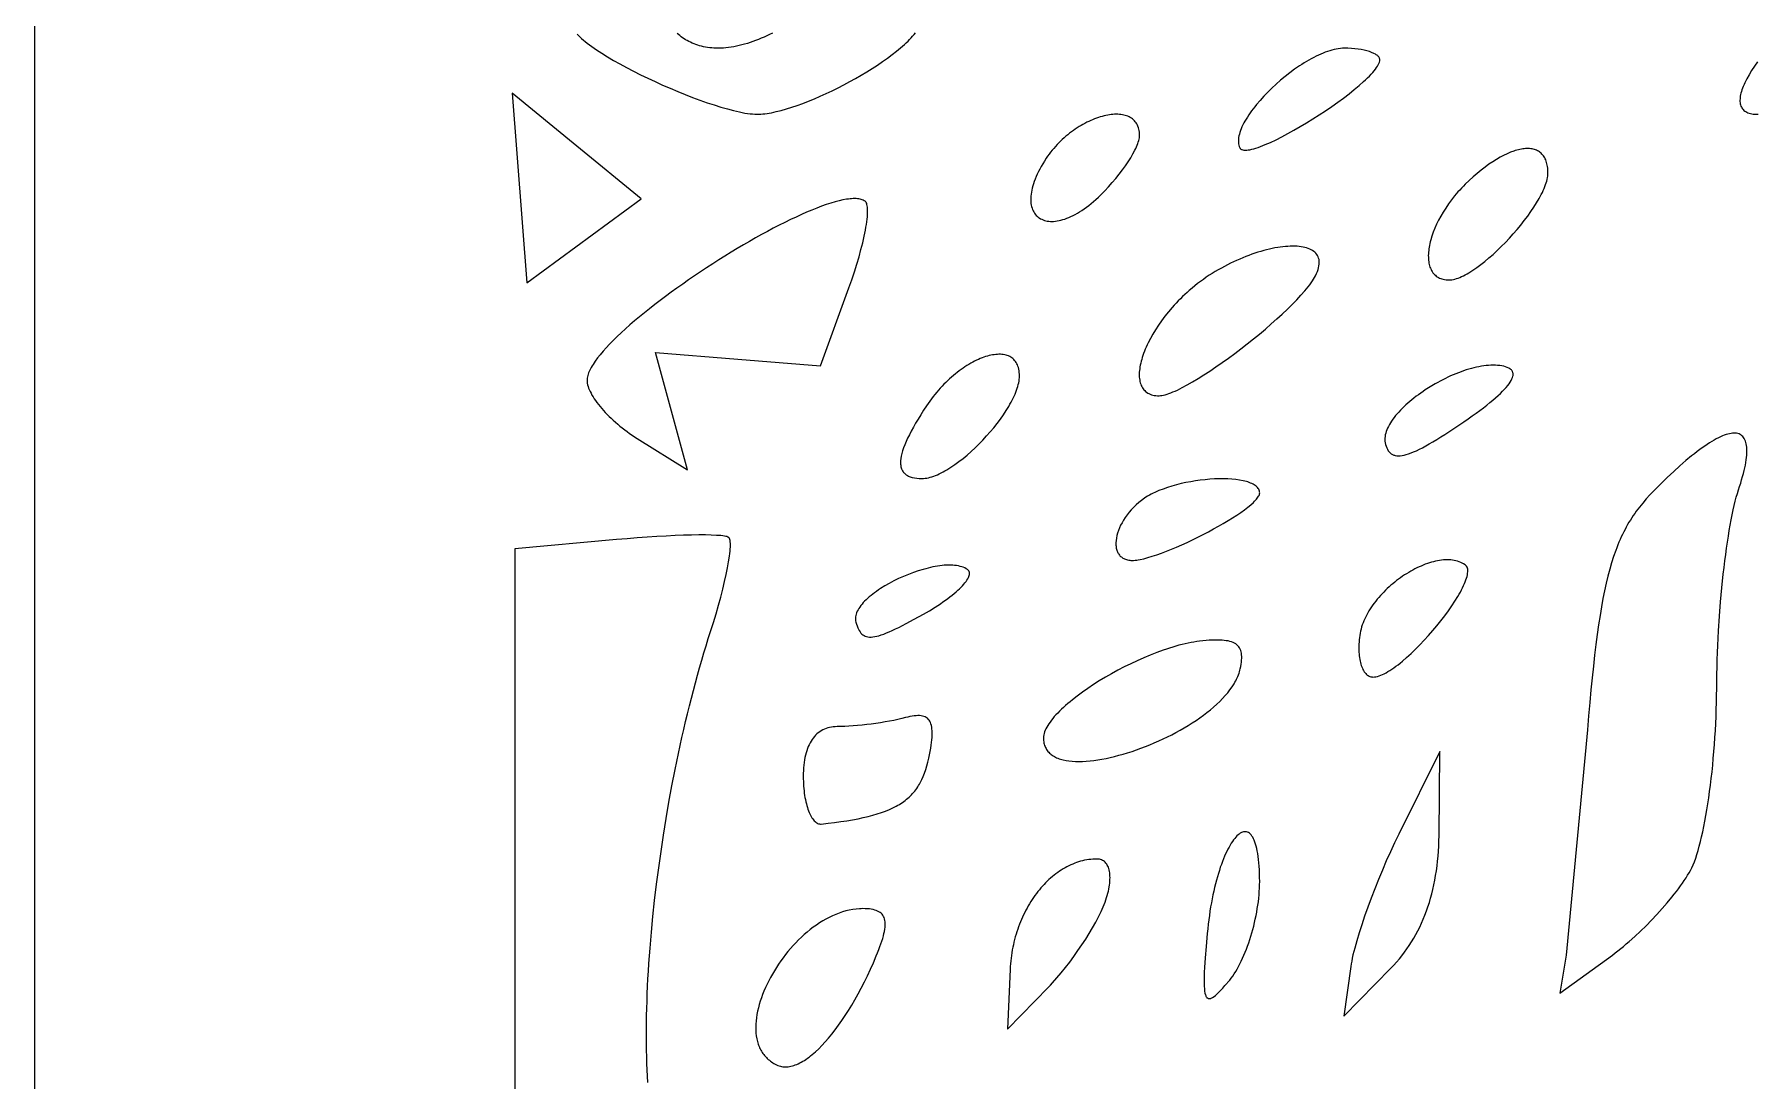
# Model space of a CAD drawing. Extents: x -500 to 500, y -999 to 1001.
# Drawn here: x -500.1 to -218.2, y 65.8 to 236.9 of the extents above; entities that cross this region are included whole.
import ezdxf

# ---------------------------------------------------------------- set-up
doc = ezdxf.new("R2010")
doc.units = 0
doc.layers.add('LAYER_1', color=18, linetype='CONTINUOUS')

msp = doc.modelspace()

# ---------------------------------------------------------------- linework, layer by layer
at = {"layer": 'LAYER_1'}
for points in [[(-0.07, -999.47), (499.93, -999.47), (497.95, 1000.53), (-500.07, 1000.53), (-500.07, -999.47)], [(-280.03, 232.75), (-280.03, 232.84), (-280.06, 232.94), (-280.09, 233.03), (-280.15, 233.13), (-280.21, 233.22), (-280.29, 233.31), (-280.38, 233.39), (-280.48, 233.48), (-280.6, 233.56), (-280.73, 233.64), (-281.02, 233.8), (-281.36, 233.94), (-281.73, 234.08), (-282.14, 234.2), (-282.59, 234.31), (-283.07, 234.4), (-283.58, 234.48), (-284.11, 234.54), (-284.66, 234.59), (-285.24, 234.62), (-285.83, 234.63), (-286.15, 234.62), (-286.47, 234.59), (-286.81, 234.55), (-287.15, 234.49), (-287.49, 234.42), (-287.85, 234.33), (-288.21, 234.23), (-288.57, 234.11), (-288.94, 233.98), (-289.31, 233.83), (-289.69, 233.67), (-290.07, 233.5), (-290.45, 233.32), (-290.84, 233.12), (-291.23, 232.91), (-291.62, 232.7), (-292.01, 232.47), (-292.4, 232.23), (-292.79, 231.99), (-293.18, 231.73), (-293.96, 231.19), (-294.73, 230.63), (-295.49, 230.03), (-296.24, 229.41), (-296.97, 228.78), (-297.67, 228.12), (-298.35, 227.45), (-299.01, 226.78), (-299.62, 226.1), (-300.2, 225.41), (-300.48, 225.07), (-300.74, 224.73), (-301, 224.39), (-301.24, 224.05), (-301.47, 223.72), (-301.69, 223.38), (-301.89, 223.05), (-302.08, 222.73), (-302.26, 222.41), (-302.42, 222.09), (-302.57, 221.77), (-302.7, 221.47), (-302.82, 221.16), (-302.92, 220.87), (-303, 220.58), (-303.07, 220.3), (-303.12, 220.02), (-303.15, 219.75), (-303.16, 219.5), (-303.15, 219.25), (-303.13, 219.01), (-303.08, 218.78), (-303.01, 218.56), (-302.93, 218.35), (-302.89, 218.28), (-302.85, 218.22), (-302.8, 218.17), (-302.74, 218.13), (-302.67, 218.08), (-302.6, 218.05), (-302.44, 218), (-302.25, 217.96), (-302.04, 217.95), (-301.8, 217.96), (-301.54, 217.99), (-301.26, 218.04), (-300.96, 218.11), (-300.64, 218.19), (-300.3, 218.3), (-299.94, 218.41), (-299.56, 218.55), (-299.17, 218.7), (-298.76, 218.87), (-297.91, 219.24), (-297, 219.67), (-296.05, 220.15), (-295.07, 220.67), (-294.06, 221.22), (-293.04, 221.81), (-292, 222.43), (-290.96, 223.08), (-289.92, 223.74), (-288.89, 224.42), (-287.89, 225.11), (-286.91, 225.8), (-285.96, 226.49), (-285.06, 227.18), (-284.21, 227.86), (-283.41, 228.52), (-282.68, 229.17), (-282.34, 229.48), (-282.02, 229.79), (-281.72, 230.09), (-281.44, 230.38), (-281.19, 230.67), (-280.95, 230.94), (-280.74, 231.21), (-280.56, 231.46), (-280.4, 231.71), (-280.27, 231.94), (-280.16, 232.16), (-280.09, 232.37), (-280.04, 232.57)], [(-411.36, 218.64), (-421.91, 227.27), (-419.52, 196.26), (-400.82, 210.01)], [(-319.32, 220.35), (-319.33, 220.63), (-319.35, 220.9), (-319.39, 221.16), (-319.44, 221.4), (-319.5, 221.64), (-319.58, 221.86), (-319.67, 222.07), (-319.78, 222.26), (-319.89, 222.45), (-320.02, 222.62), (-320.16, 222.78), (-320.31, 222.93), (-320.47, 223.07), (-320.65, 223.19), (-320.83, 223.31), (-321.02, 223.41), (-321.22, 223.5), (-321.43, 223.58), (-321.65, 223.65), (-321.88, 223.71), (-322.12, 223.75), (-322.36, 223.79), (-322.61, 223.81), (-322.87, 223.83), (-323.13, 223.83), (-323.4, 223.83), (-323.68, 223.81), (-323.96, 223.78), (-324.24, 223.74), (-324.53, 223.69), (-324.83, 223.64), (-325.13, 223.57), (-325.43, 223.49), (-325.74, 223.4), (-326.05, 223.3), (-326.36, 223.2), (-326.67, 223.08), (-326.99, 222.95), (-327.3, 222.82), (-327.62, 222.67), (-327.94, 222.52), (-328.26, 222.35), (-328.57, 222.18), (-328.89, 222), (-329.21, 221.81), (-329.52, 221.61), (-329.84, 221.4), (-330.15, 221.19), (-330.46, 220.96), (-330.77, 220.73), (-331.07, 220.49), (-331.37, 220.24), (-331.67, 219.98), (-331.97, 219.71), (-332.25, 219.44), (-332.54, 219.16), (-332.82, 218.87), (-333.09, 218.57), (-333.36, 218.26), (-333.62, 217.95), (-333.87, 217.63), (-334.12, 217.3), (-334.36, 216.97), (-334.59, 216.63), (-334.89, 216.17), (-335.16, 215.73), (-335.41, 215.3), (-335.65, 214.87), (-335.86, 214.45), (-336.06, 214.04), (-336.24, 213.63), (-336.4, 213.24), (-336.55, 212.85), (-336.68, 212.48), (-336.79, 212.11), (-336.88, 211.75), (-336.96, 211.41), (-337.02, 211.07), (-337.07, 210.74), (-337.1, 210.42), (-337.12, 210.12), (-337.12, 209.82), (-337.1, 209.53), (-337.08, 209.26), (-337.03, 208.99), (-336.98, 208.74), (-336.91, 208.5), (-336.83, 208.27), (-336.73, 208.05), (-336.62, 207.85), (-336.5, 207.65), (-336.37, 207.47), (-336.22, 207.3), (-336.07, 207.14), (-335.9, 207), (-335.72, 206.87), (-335.53, 206.75), (-335.33, 206.65), (-335.11, 206.56), (-334.89, 206.48), (-334.66, 206.42), (-334.42, 206.37), (-334.17, 206.34), (-333.91, 206.32), (-333.64, 206.31), (-333.37, 206.32), (-333.08, 206.34), (-332.79, 206.38), (-332.49, 206.44), (-332.18, 206.51), (-331.86, 206.6), (-331.54, 206.7), (-331.21, 206.82), (-330.88, 206.95), (-330.54, 207.1), (-330.19, 207.27), (-329.84, 207.46), (-329.48, 207.66), (-329.12, 207.88), (-328.75, 208.11), (-328.38, 208.37), (-328, 208.64), (-327.62, 208.93), (-327.24, 209.23), (-326.85, 209.56), (-326.46, 209.9), (-326.06, 210.26), (-325.67, 210.65), (-325.02, 211.3), (-324.39, 211.97), (-323.79, 212.65), (-323.2, 213.34), (-322.65, 214.03), (-322.13, 214.72), (-321.64, 215.4), (-321.18, 216.07), (-320.77, 216.72), (-320.41, 217.35), (-320.09, 217.95), (-319.95, 218.23), (-319.82, 218.51), (-319.71, 218.78), (-319.61, 219.04), (-319.52, 219.29), (-319.45, 219.52), (-319.39, 219.75), (-319.35, 219.96), (-319.33, 220.16)], [(-252.52, 214.24), (-252.53, 214.51), (-252.54, 214.78), (-252.56, 215.03), (-252.6, 215.28), (-252.64, 215.52), (-252.69, 215.74), (-252.75, 215.96), (-252.81, 216.16), (-252.89, 216.36), (-252.97, 216.54), (-253.06, 216.72), (-253.16, 216.89), (-253.27, 217.04), (-253.39, 217.19), (-253.51, 217.33), (-253.64, 217.45), (-253.78, 217.57), (-253.92, 217.68), (-254.07, 217.78), (-254.23, 217.86), (-254.4, 217.94), (-254.57, 218.01), (-254.75, 218.07), (-254.93, 218.12), (-255.13, 218.16), (-255.32, 218.19), (-255.53, 218.21), (-255.74, 218.22), (-255.95, 218.22), (-256.17, 218.21), (-256.4, 218.19), (-256.63, 218.17), (-256.87, 218.13), (-257.11, 218.08), (-257.35, 218.03), (-257.61, 217.96), (-257.86, 217.89), (-258.12, 217.8), (-258.66, 217.61), (-259.21, 217.37), (-259.77, 217.1), (-260.35, 216.79), (-260.95, 216.45), (-261.55, 216.07), (-262.17, 215.65), (-262.8, 215.19), (-263.44, 214.7), (-264.08, 214.17), (-264.73, 213.61), (-265.39, 213.01), (-266.05, 212.38), (-266.36, 212.07), (-266.66, 211.75), (-266.95, 211.44), (-267.24, 211.12), (-267.79, 210.48), (-268.31, 209.82), (-268.79, 209.16), (-269.25, 208.5), (-269.67, 207.83), (-270.06, 207.17), (-270.41, 206.51), (-270.74, 205.85), (-271.02, 205.19), (-271.28, 204.55), (-271.5, 203.92), (-271.69, 203.3), (-271.77, 202.99), (-271.84, 202.69), (-271.9, 202.39), (-271.95, 202.1), (-272, 201.81), (-272.03, 201.53), (-272.06, 201.26), (-272.08, 200.98), (-272.09, 200.72), (-272.08, 200.46), (-272.07, 200.21), (-272.05, 199.96), (-272.03, 199.72), (-271.99, 199.49), (-271.94, 199.26), (-271.88, 199.05), (-271.82, 198.84), (-271.74, 198.64), (-271.65, 198.45), (-271.56, 198.26), (-271.45, 198.09), (-271.34, 197.92), (-271.22, 197.77), (-271.08, 197.62), (-270.94, 197.49), (-270.78, 197.36), (-270.62, 197.25), (-270.45, 197.14), (-270.26, 197.05), (-270.07, 196.97), (-269.86, 196.9), (-269.65, 196.84), (-269.43, 196.8), (-269.19, 196.77), (-268.95, 196.75), (-268.69, 196.74), (-268.46, 196.75), (-268.23, 196.78), (-267.98, 196.82), (-267.73, 196.88), (-267.47, 196.96), (-267.2, 197.05), (-266.92, 197.16), (-266.64, 197.28), (-266.34, 197.42), (-266.05, 197.57), (-265.75, 197.74), (-265.44, 197.92), (-265.13, 198.11), (-264.81, 198.31), (-264.16, 198.75), (-263.51, 199.24), (-262.84, 199.77), (-262.17, 200.33), (-261.49, 200.92), (-260.82, 201.55), (-260.15, 202.2), (-259.48, 202.87), (-258.83, 203.56), (-258.19, 204.27), (-257.57, 204.99), (-256.97, 205.72), (-256.39, 206.45), (-255.84, 207.18), (-255.32, 207.91), (-254.83, 208.63), (-254.38, 209.34), (-253.97, 210.04), (-253.78, 210.38), (-253.61, 210.72), (-253.44, 211.05), (-253.29, 211.38), (-253.15, 211.7), (-253.02, 212.01), (-252.91, 212.32), (-252.81, 212.62), (-252.72, 212.91), (-252.65, 213.19), (-252.6, 213.47), (-252.55, 213.73), (-252.53, 213.99)], [(-385.01, 183.79), (-371.52, 182.71), (-366.85, 195.47), (-366.39, 196.77), (-365.96, 198.06), (-365.56, 199.31), (-365.2, 200.53), (-364.88, 201.7), (-364.59, 202.82), (-364.35, 203.89), (-364.15, 204.88), (-364.07, 205.36), (-363.99, 205.81), (-363.93, 206.24), (-363.88, 206.65), (-363.84, 207.04), (-363.81, 207.41), (-363.8, 207.75), (-363.79, 208.07), (-363.8, 208.36), (-363.82, 208.63), (-363.85, 208.86), (-363.9, 209.07), (-363.95, 209.26), (-364.03, 209.41), (-364.11, 209.53), (-364.16, 209.57), (-364.21, 209.61), (-364.35, 209.7), (-364.5, 209.78), (-364.67, 209.85), (-364.85, 209.9), (-365.04, 209.95), (-365.24, 209.99), (-365.45, 210.01), (-365.68, 210.03), (-365.91, 210.04), (-366.15, 210.03), (-366.41, 210.02), (-366.67, 210), (-366.95, 209.97), (-367.23, 209.93), (-367.83, 209.82), (-368.46, 209.68), (-369.13, 209.51), (-369.83, 209.3), (-370.56, 209.06), (-371.32, 208.79), (-372.11, 208.49), (-372.93, 208.17), (-373.77, 207.82), (-374.63, 207.44), (-375.51, 207.03), (-376.41, 206.6), (-377.33, 206.15), (-378.27, 205.68), (-379.22, 205.19), (-380.18, 204.68), (-381.15, 204.15), (-382.14, 203.6), (-383.13, 203.04), (-384.12, 202.46), (-385.12, 201.86), (-386.12, 201.26), (-387.13, 200.64), (-388.13, 200.01), (-389.13, 199.37), (-390.13, 198.73), (-391.11, 198.07), (-392.1, 197.41), (-393.07, 196.74), (-394.03, 196.07), (-394.98, 195.4), (-395.91, 194.72), (-396.83, 194.05), (-397.73, 193.37), (-398.62, 192.7), (-399.48, 192.02), (-400.31, 191.35), (-401.13, 190.69), (-401.91, 190.03), (-402.67, 189.37), (-403.4, 188.73), (-404.1, 188.09), (-404.77, 187.46), (-405.4, 186.85), (-405.99, 186.24), (-406.55, 185.65), (-407.07, 185.07), (-407.54, 184.51), (-407.98, 183.97), (-408.37, 183.44), (-408.71, 182.93), (-408.86, 182.68), (-409, 182.44), (-409.13, 182.2), (-409.25, 181.97), (-409.35, 181.74), (-409.44, 181.52), (-409.52, 181.3), (-409.58, 181.1), (-409.63, 180.89), (-409.66, 180.69), (-409.69, 180.5), (-409.69, 180.32), (-409.68, 180.09), (-409.65, 179.84), (-409.6, 179.59), (-409.53, 179.33), (-409.43, 179.06), (-409.32, 178.79), (-409.19, 178.5), (-409.04, 178.21), (-408.88, 177.91), (-408.7, 177.61), (-408.5, 177.3), (-408.29, 176.99), (-408.06, 176.68), (-407.81, 176.36), (-407.55, 176.04), (-407.28, 175.71), (-407, 175.39), (-406.7, 175.07), (-406.39, 174.74), (-406.06, 174.42), (-405.73, 174.1), (-405.39, 173.78), (-405.03, 173.46), (-404.67, 173.14), (-404.3, 172.83), (-403.92, 172.53), (-403.53, 172.22), (-403.13, 171.93), (-402.73, 171.64), (-402.32, 171.35), (-401.9, 171.08), (-401.48, 170.81), (-393.27, 165.69), (-398.5, 184.88)], [(-290.55, 197.42), (-290.38, 197.77), (-290.24, 198.1), (-290.13, 198.42), (-290.04, 198.73), (-289.98, 199.03), (-289.94, 199.31), (-289.93, 199.58), (-289.94, 199.83), (-289.97, 200.08), (-290.03, 200.31), (-290.11, 200.52), (-290.21, 200.72), (-290.33, 200.91), (-290.47, 201.09), (-290.63, 201.26), (-290.81, 201.41), (-291.01, 201.55), (-291.23, 201.67), (-291.47, 201.79), (-291.72, 201.89), (-291.99, 201.98), (-292.27, 202.06), (-292.57, 202.12), (-292.89, 202.17), (-293.22, 202.21), (-293.56, 202.24), (-293.92, 202.26), (-294.29, 202.26), (-294.67, 202.25), (-295.06, 202.23), (-295.46, 202.2), (-295.88, 202.16), (-296.3, 202.11), (-296.73, 202.04), (-297.17, 201.96), (-297.62, 201.87), (-298.08, 201.77), (-298.54, 201.66), (-299.01, 201.54), (-299.49, 201.41), (-299.97, 201.26), (-300.46, 201.11), (-300.95, 200.94), (-301.44, 200.76), (-301.94, 200.57), (-302.43, 200.37), (-302.93, 200.16), (-303.44, 199.94), (-303.94, 199.71), (-304.44, 199.47), (-304.94, 199.22), (-305.44, 198.96), (-305.94, 198.68), (-306.44, 198.4), (-306.94, 198.11), (-307.43, 197.8), (-307.92, 197.49), (-308.4, 197.17), (-308.88, 196.83), (-309.35, 196.49), (-309.82, 196.14), (-310.28, 195.78), (-310.73, 195.4), (-311.18, 195.02), (-311.55, 194.69), (-311.92, 194.35), (-312.28, 194), (-312.64, 193.66), (-312.98, 193.31), (-313.32, 192.96), (-313.65, 192.6), (-313.97, 192.24), (-314.58, 191.52), (-315.17, 190.79), (-315.71, 190.06), (-316.23, 189.33), (-316.7, 188.6), (-317.14, 187.88), (-317.54, 187.16), (-317.91, 186.45), (-318.08, 186.1), (-318.23, 185.75), (-318.38, 185.41), (-318.52, 185.06), (-318.65, 184.73), (-318.77, 184.4), (-318.87, 184.07), (-318.97, 183.74), (-319.06, 183.43), (-319.13, 183.11), (-319.2, 182.81), (-319.25, 182.51), (-319.3, 182.21), (-319.33, 181.93), (-319.36, 181.65), (-319.37, 181.37), (-319.37, 181.11), (-319.36, 180.85), (-319.34, 180.6), (-319.3, 180.36), (-319.26, 180.13), (-319.2, 179.91), (-319.13, 179.69), (-319.05, 179.49), (-318.96, 179.29), (-318.86, 179.11), (-318.75, 178.94), (-318.62, 178.78), (-318.48, 178.63), (-318.33, 178.49), (-318.17, 178.36), (-317.99, 178.24), (-317.8, 178.14), (-317.6, 178.05), (-317.39, 177.97), (-317.16, 177.91), (-316.92, 177.86), (-316.67, 177.83), (-316.4, 177.8), (-316.13, 177.8), (-315.9, 177.81), (-315.66, 177.84), (-315.4, 177.89), (-315.13, 177.95), (-314.83, 178.04), (-314.52, 178.15), (-314.19, 178.27), (-313.85, 178.41), (-313.49, 178.56), (-313.12, 178.73), (-312.74, 178.92), (-312.34, 179.12), (-311.51, 179.56), (-310.64, 180.06), (-309.73, 180.61), (-308.78, 181.2), (-307.81, 181.84), (-306.82, 182.51), (-305.81, 183.21), (-304.79, 183.94), (-303.76, 184.7), (-302.74, 185.48), (-301.71, 186.27), (-300.7, 187.08), (-299.7, 187.89), (-298.73, 188.71), (-297.78, 189.53), (-296.86, 190.35), (-295.98, 191.16), (-295.14, 191.95), (-294.34, 192.74), (-293.6, 193.5), (-292.92, 194.23), (-292.3, 194.94), (-292.01, 195.29), (-291.74, 195.62), (-291.49, 195.94), (-291.26, 196.26), (-291.05, 196.57), (-290.87, 196.86), (-290.7, 197.14)], [(-338.97, 181.02), (-338.97, 181.32), (-338.99, 181.61), (-339.03, 181.88), (-339.08, 182.14), (-339.14, 182.39), (-339.21, 182.62), (-339.29, 182.84), (-339.39, 183.04), (-339.5, 183.23), (-339.62, 183.41), (-339.75, 183.58), (-339.89, 183.73), (-340.05, 183.87), (-340.21, 183.99), (-340.38, 184.11), (-340.56, 184.21), (-340.75, 184.3), (-340.95, 184.37), (-341.16, 184.44), (-341.38, 184.49), (-341.6, 184.53), (-341.83, 184.55), (-342.07, 184.57), (-342.32, 184.57), (-342.57, 184.56), (-342.83, 184.54), (-343.09, 184.51), (-343.36, 184.47), (-343.64, 184.42), (-343.92, 184.35), (-344.2, 184.27), (-344.49, 184.19), (-344.78, 184.09), (-345.08, 183.98), (-345.38, 183.86), (-345.68, 183.73), (-345.99, 183.59), (-346.3, 183.43), (-346.61, 183.27), (-346.92, 183.1), (-347.24, 182.92), (-347.55, 182.73), (-347.87, 182.52), (-348.18, 182.31), (-348.5, 182.09), (-348.82, 181.86), (-349.13, 181.62), (-349.45, 181.37), (-349.77, 181.11), (-350.08, 180.84), (-350.39, 180.56), (-350.7, 180.27), (-351.01, 179.98), (-351.31, 179.67), (-351.62, 179.36), (-351.91, 179.04), (-352.21, 178.71), (-352.5, 178.37), (-352.79, 178.02), (-353.07, 177.67), (-353.35, 177.3), (-353.62, 176.93), (-353.89, 176.55), (-354.15, 176.17), (-354.64, 175.41), (-355.11, 174.68), (-355.54, 173.98), (-355.94, 173.3), (-356.32, 172.64), (-356.66, 172.02), (-356.97, 171.42), (-357.25, 170.84), (-357.5, 170.29), (-357.72, 169.77), (-357.91, 169.27), (-358.07, 168.79), (-358.2, 168.34), (-358.3, 167.91), (-358.37, 167.51), (-358.41, 167.14), (-358.42, 166.78), (-358.41, 166.61), (-358.39, 166.45), (-358.37, 166.3), (-358.34, 166.15), (-358.3, 166), (-358.26, 165.86), (-358.21, 165.73), (-358.14, 165.61), (-358.08, 165.49), (-358, 165.37), (-357.92, 165.26), (-357.83, 165.16), (-357.73, 165.06), (-357.62, 164.97), (-357.51, 164.88), (-357.39, 164.8), (-357.26, 164.73), (-357.13, 164.66), (-356.98, 164.6), (-356.83, 164.54), (-356.67, 164.49), (-356.51, 164.44), (-356.15, 164.36), (-355.77, 164.31), (-355.35, 164.27), (-354.91, 164.26), (-354.65, 164.27), (-354.39, 164.3), (-354.13, 164.34), (-353.85, 164.39), (-353.57, 164.46), (-353.29, 164.54), (-352.99, 164.64), (-352.7, 164.76), (-352.39, 164.88), (-352.09, 165.02), (-351.78, 165.17), (-351.46, 165.33), (-351.15, 165.51), (-350.82, 165.69), (-350.5, 165.89), (-350.18, 166.1), (-349.52, 166.54), (-348.86, 167.03), (-348.19, 167.54), (-347.53, 168.09), (-346.87, 168.67), (-346.22, 169.28), (-345.58, 169.9), (-344.94, 170.55), (-344.33, 171.21), (-343.73, 171.89), (-343.16, 172.57), (-342.61, 173.27), (-342.09, 173.96), (-341.59, 174.66), (-341.13, 175.36), (-340.71, 176.05), (-340.51, 176.39), (-340.33, 176.73), (-340.15, 177.07), (-339.98, 177.4), (-339.83, 177.73), (-339.68, 178.06), (-339.55, 178.38), (-339.43, 178.7), (-339.33, 179.01), (-339.23, 179.32), (-339.15, 179.62), (-339.09, 179.91), (-339.03, 180.2), (-339, 180.48), (-338.97, 180.75)], [(-259.74, 182.61), (-260.07, 182.68), (-260.41, 182.73), (-260.76, 182.76), (-261.11, 182.79), (-261.48, 182.79), (-261.85, 182.79), (-262.23, 182.76), (-262.62, 182.73), (-263.01, 182.68), (-263.41, 182.62), (-263.82, 182.55), (-264.22, 182.47), (-264.64, 182.37), (-265.05, 182.26), (-265.47, 182.14), (-265.89, 182.01), (-266.32, 181.87), (-266.74, 181.72), (-267.17, 181.56), (-267.6, 181.4), (-268.03, 181.22), (-268.45, 181.03), (-268.88, 180.84), (-269.3, 180.63), (-269.72, 180.42), (-270.14, 180.2), (-270.56, 179.98), (-270.97, 179.75), (-271.78, 179.27), (-272.58, 178.76), (-272.96, 178.5), (-273.34, 178.24), (-273.72, 177.97), (-274.08, 177.7), (-274.44, 177.42), (-274.79, 177.14), (-275.12, 176.86), (-275.45, 176.57), (-275.77, 176.29), (-276.08, 176), (-276.38, 175.71), (-276.66, 175.42), (-276.94, 175.12), (-277.2, 174.83), (-277.44, 174.54), (-277.68, 174.24), (-277.89, 173.95), (-278.1, 173.66), (-278.29, 173.37), (-278.46, 173.08), (-278.61, 172.79), (-278.75, 172.5), (-278.87, 172.22), (-278.98, 171.94), (-279.06, 171.66), (-279.13, 171.39), (-279.17, 171.12), (-279.2, 170.86), (-279.2, 170.6), (-279.19, 170.34), (-279.15, 170.09), (-279.09, 169.84), (-279, 169.55), (-278.89, 169.28), (-278.77, 169.03), (-278.64, 168.81), (-278.49, 168.61), (-278.33, 168.44), (-278.24, 168.37), (-278.15, 168.3), (-278.05, 168.23), (-277.95, 168.18), (-277.85, 168.13), (-277.74, 168.08), (-277.63, 168.05), (-277.51, 168.01), (-277.26, 167.97), (-276.99, 167.96), (-276.7, 167.97), (-276.39, 168.01), (-276.05, 168.07), (-275.7, 168.16), (-275.32, 168.28), (-274.91, 168.43), (-274.49, 168.61), (-274.03, 168.81), (-273.55, 169.04), (-273.04, 169.3), (-272.5, 169.59), (-271.94, 169.91), (-271.34, 170.26), (-270.72, 170.64), (-270.06, 171.05), (-269.38, 171.48), (-267.9, 172.45), (-266.29, 173.54), (-265.58, 174.02), (-264.91, 174.5), (-264.27, 174.96), (-263.66, 175.4), (-263.09, 175.84), (-262.54, 176.26), (-262.03, 176.67), (-261.55, 177.06), (-261.1, 177.45), (-260.69, 177.82), (-260.31, 178.17), (-259.96, 178.52), (-259.64, 178.85), (-259.35, 179.16), (-259.1, 179.47), (-258.88, 179.76), (-258.69, 180.04), (-258.53, 180.3), (-258.41, 180.55), (-258.32, 180.79), (-258.26, 181.01), (-258.24, 181.12), (-258.23, 181.22), (-258.23, 181.33), (-258.23, 181.42), (-258.25, 181.52), (-258.27, 181.61), (-258.3, 181.7), (-258.34, 181.78), (-258.39, 181.86), (-258.44, 181.94), (-258.51, 182.01), (-258.58, 182.08), (-258.66, 182.15), (-258.74, 182.22), (-258.94, 182.33), (-259.18, 182.44), (-259.44, 182.53)], [(-229.21, 100.16), (-228.99, 100.58), (-228.78, 101.06), (-228.57, 101.58), (-228.36, 102.15), (-228.16, 102.76), (-227.96, 103.42), (-227.77, 104.13), (-227.57, 104.87), (-227.39, 105.65), (-227.2, 106.47), (-227.03, 107.33), (-226.85, 108.21), (-226.69, 109.13), (-226.52, 110.08), (-226.37, 111.05), (-226.22, 112.05), (-226.08, 113.07), (-225.94, 114.12), (-225.81, 115.18), (-225.69, 116.27), (-225.58, 117.36), (-225.48, 118.47), (-225.38, 119.6), (-225.29, 120.73), (-225.21, 121.87), (-225.14, 123.02), (-225.08, 124.17), (-225.03, 125.33), (-224.99, 126.48), (-224.95, 127.64), (-224.93, 128.79), (-224.92, 129.93), (-224.91, 131.08), (-224.9, 132.24), (-224.87, 133.41), (-224.83, 134.59), (-224.79, 135.78), (-224.74, 136.97), (-224.61, 139.35), (-224.46, 141.72), (-224.28, 144.06), (-224.07, 146.36), (-223.84, 148.6), (-223.71, 149.69), (-223.59, 150.77), (-223.45, 151.81), (-223.31, 152.84), (-223.17, 153.83), (-223.02, 154.8), (-222.87, 155.73), (-222.72, 156.63), (-222.56, 157.5), (-222.39, 158.32), (-222.23, 159.11), (-222.06, 159.86), (-221.89, 160.56), (-221.72, 161.21), (-221.54, 161.82), (-221.36, 162.38), (-221.17, 162.95), (-221, 163.51), (-220.84, 164.05), (-220.69, 164.57), (-220.56, 165.07), (-220.44, 165.55), (-220.33, 166.02), (-220.24, 166.46), (-220.17, 166.89), (-220.11, 167.3), (-220.06, 167.7), (-220.02, 168.07), (-220, 168.42), (-219.99, 168.76), (-220, 169.08), (-220.02, 169.38), (-220.05, 169.66), (-220.1, 169.92), (-220.16, 170.17), (-220.23, 170.39), (-220.32, 170.6), (-220.41, 170.79), (-220.52, 170.96), (-220.65, 171.12), (-220.79, 171.25), (-220.94, 171.37), (-221.1, 171.47), (-221.27, 171.55), (-221.46, 171.61), (-221.66, 171.65), (-221.87, 171.67), (-222.09, 171.68), (-222.33, 171.67), (-222.58, 171.64), (-222.84, 171.59), (-223.11, 171.52), (-223.39, 171.44), (-223.69, 171.33), (-224, 171.21), (-224.32, 171.07), (-224.65, 170.91), (-224.99, 170.73), (-225.34, 170.54), (-225.71, 170.32), (-226.08, 170.09), (-226.47, 169.84), (-226.87, 169.57), (-227.28, 169.29), (-227.7, 168.98), (-228.13, 168.66), (-228.57, 168.31), (-229.02, 167.95), (-229.96, 167.18), (-230.94, 166.33), (-231.96, 165.4), (-233.02, 164.41), (-234.12, 163.34), (-235.26, 162.2), (-235.88, 161.56), (-236.47, 160.91), (-237.03, 160.25), (-237.57, 159.58), (-238.08, 158.89), (-238.33, 158.54), (-238.57, 158.19), (-238.81, 157.83), (-239.04, 157.46), (-239.27, 157.09), (-239.49, 156.71), (-239.71, 156.32), (-239.92, 155.93), (-240.13, 155.53), (-240.33, 155.12), (-240.53, 154.7), (-240.72, 154.27), (-240.91, 153.83), (-241.09, 153.39), (-241.27, 152.93), (-241.44, 152.46), (-241.78, 151.5), (-242.11, 150.48), (-242.41, 149.42), (-242.71, 148.3), (-242.99, 147.13), (-243.26, 145.9), (-243.52, 144.61), (-243.77, 143.25), (-244.01, 141.83), (-244.24, 140.33), (-244.46, 138.76), (-244.68, 137.11), (-244.89, 135.38), (-245.09, 133.57), (-245.29, 131.68), (-245.49, 129.69), (-245.68, 127.61), (-245.88, 125.44), (-246.07, 123.16), (-249.57, 86.32), (-250.56, 80.1), (-241.98, 86.32), (-241.53, 86.65), (-241.08, 87), (-240.63, 87.36), (-240.17, 87.73), (-239.71, 88.12), (-239.25, 88.51), (-238.32, 89.34), (-237.39, 90.21), (-236.47, 91.1), (-235.57, 92.02), (-234.69, 92.96), (-233.84, 93.9), (-233.02, 94.85), (-232.24, 95.79), (-231.87, 96.25), (-231.51, 96.72), (-231.17, 97.17), (-230.84, 97.62), (-230.52, 98.07), (-230.23, 98.51), (-229.94, 98.94), (-229.68, 99.36), (-229.43, 99.77)], [(-299.67, 161.89), (-299.68, 162.05), (-299.71, 162.2), (-299.76, 162.35), (-299.83, 162.5), (-299.91, 162.63), (-300.01, 162.77), (-300.13, 162.89), (-300.26, 163.01), (-300.41, 163.13), (-300.57, 163.23), (-300.75, 163.34), (-300.95, 163.43), (-301.15, 163.52), (-301.37, 163.61), (-301.61, 163.69), (-301.85, 163.76), (-302.11, 163.83), (-302.38, 163.89), (-302.95, 164), (-303.56, 164.08), (-304.2, 164.14), (-304.88, 164.18), (-305.58, 164.2), (-306.31, 164.2), (-307.06, 164.18), (-307.82, 164.13), (-308.6, 164.06), (-309.38, 163.98), (-310.17, 163.87), (-310.96, 163.74), (-311.74, 163.59), (-312.52, 163.42), (-313.28, 163.23), (-314.04, 163.02), (-314.77, 162.79), (-315.48, 162.54), (-316.16, 162.28), (-316.49, 162.14), (-316.81, 161.99), (-317.12, 161.84), (-317.42, 161.68), (-317.72, 161.52), (-318, 161.36), (-318.27, 161.19), (-318.53, 161.02), (-319.01, 160.67), (-319.46, 160.31), (-319.89, 159.93), (-320.3, 159.54), (-320.68, 159.14), (-321.03, 158.73), (-321.36, 158.31), (-321.66, 157.89), (-321.94, 157.46), (-322.19, 157.03), (-322.41, 156.6), (-322.6, 156.17), (-322.77, 155.75), (-322.91, 155.33), (-323.02, 154.92), (-323.11, 154.51), (-323.16, 154.12), (-323.19, 153.75), (-323.18, 153.38), (-323.17, 153.21), (-323.15, 153.04), (-323.12, 152.87), (-323.09, 152.71), (-323.04, 152.55), (-322.99, 152.4), (-322.93, 152.26), (-322.87, 152.12), (-322.79, 151.99), (-322.71, 151.86), (-322.62, 151.74), (-322.52, 151.63), (-322.42, 151.52), (-322.3, 151.42), (-322.18, 151.33), (-322.05, 151.24), (-321.91, 151.17), (-321.77, 151.1), (-321.61, 151.04), (-321.45, 150.99), (-321.28, 150.95), (-321.1, 150.91), (-320.91, 150.89), (-320.72, 150.87), (-320.51, 150.87), (-320.3, 150.87), (-320.05, 150.89), (-319.79, 150.92), (-319.52, 150.96), (-319.23, 151.01), (-318.61, 151.14), (-317.95, 151.32), (-317.24, 151.53), (-316.5, 151.77), (-315.73, 152.04), (-314.92, 152.35), (-314.1, 152.68), (-313.25, 153.04), (-312.4, 153.42), (-311.53, 153.81), (-310.66, 154.23), (-309.79, 154.65), (-308.92, 155.09), (-308.07, 155.54), (-307.23, 156), (-306.41, 156.46), (-305.62, 156.92), (-304.85, 157.38), (-304.12, 157.83), (-303.43, 158.28), (-302.78, 158.72), (-302.18, 159.15), (-301.63, 159.57), (-301.14, 159.97), (-300.71, 160.35), (-300.52, 160.53), (-300.35, 160.71), (-300.2, 160.88), (-300.06, 161.05), (-299.95, 161.21), (-299.85, 161.36), (-299.77, 161.5), (-299.72, 161.64), (-299.68, 161.77)], [(-347.47, 149.37), (-347.68, 149.5), (-347.91, 149.62), (-348.15, 149.73), (-348.41, 149.82), (-348.68, 149.89), (-348.96, 149.96), (-349.26, 150.01), (-349.56, 150.05), (-349.88, 150.07), (-350.21, 150.09), (-350.55, 150.09), (-350.89, 150.08), (-351.25, 150.06), (-351.61, 150.02), (-351.98, 149.98), (-352.35, 149.93), (-352.73, 149.86), (-353.12, 149.79), (-353.51, 149.71), (-353.91, 149.61), (-354.3, 149.51), (-354.7, 149.4), (-355.51, 149.15), (-356.32, 148.88), (-357.13, 148.57), (-357.94, 148.23), (-358.73, 147.88), (-359.5, 147.5), (-360.25, 147.1), (-360.98, 146.68), (-361.68, 146.25), (-362.01, 146.03), (-362.33, 145.8), (-362.65, 145.58), (-362.95, 145.35), (-363.24, 145.12), (-363.52, 144.89), (-363.79, 144.65), (-364.04, 144.42), (-364.28, 144.18), (-364.5, 143.95), (-364.71, 143.71), (-364.9, 143.48), (-365.07, 143.24), (-365.23, 143.01), (-365.37, 142.77), (-365.49, 142.54), (-365.6, 142.31), (-365.68, 142.08), (-365.74, 141.85), (-365.78, 141.63), (-365.8, 141.41), (-365.8, 141.19), (-365.77, 140.97), (-365.73, 140.76), (-365.63, 140.44), (-365.52, 140.14), (-365.41, 139.86), (-365.3, 139.61), (-365.17, 139.38), (-365.04, 139.17), (-364.89, 138.98), (-364.73, 138.82), (-364.56, 138.67), (-364.38, 138.56), (-364.18, 138.46), (-363.97, 138.39), (-363.74, 138.34), (-363.49, 138.32), (-363.22, 138.32), (-362.93, 138.34), (-362.62, 138.39), (-362.29, 138.46), (-361.94, 138.55), (-361.56, 138.68), (-361.15, 138.82), (-360.72, 138.99), (-360.26, 139.18), (-359.77, 139.4), (-359.25, 139.65), (-358.7, 139.91), (-357.5, 140.53), (-356.17, 141.25), (-354.68, 142.07), (-353.7, 142.63), (-352.76, 143.21), (-351.89, 143.78), (-351.47, 144.06), (-351.07, 144.34), (-350.69, 144.62), (-350.33, 144.9), (-349.98, 145.17), (-349.65, 145.44), (-349.34, 145.71), (-349.04, 145.97), (-348.77, 146.23), (-348.51, 146.48), (-348.28, 146.72), (-348.06, 146.96), (-347.87, 147.19), (-347.7, 147.42), (-347.55, 147.63), (-347.42, 147.84), (-347.31, 148.04), (-347.23, 148.23), (-347.17, 148.41), (-347.14, 148.58), (-347.13, 148.74), (-347.15, 148.89), (-347.19, 149.03), (-347.26, 149.15), (-347.35, 149.27)], [(-266.08, 150.15), (-266.31, 150.29), (-266.54, 150.42), (-266.79, 150.54), (-267.04, 150.64), (-267.3, 150.73), (-267.57, 150.8), (-267.85, 150.86), (-268.13, 150.9), (-268.42, 150.93), (-268.72, 150.95), (-269.02, 150.95), (-269.32, 150.95), (-269.63, 150.93), (-269.95, 150.89), (-270.27, 150.85), (-270.59, 150.79), (-270.92, 150.72), (-271.25, 150.64), (-271.58, 150.55), (-271.91, 150.45), (-272.25, 150.34), (-272.59, 150.22), (-272.93, 150.08), (-273.27, 149.94), (-273.61, 149.79), (-273.95, 149.63), (-274.29, 149.46), (-274.63, 149.28), (-274.97, 149.09), (-275.3, 148.89), (-275.64, 148.69), (-275.97, 148.48), (-276.3, 148.26), (-276.63, 148.03), (-276.95, 147.79), (-277.28, 147.55), (-277.59, 147.3), (-277.9, 147.05), (-278.21, 146.79), (-278.51, 146.52), (-278.81, 146.25), (-279.1, 145.97), (-279.38, 145.69), (-279.66, 145.4), (-279.93, 145.1), (-280.19, 144.81), (-280.45, 144.51), (-280.7, 144.2), (-280.94, 143.89), (-281.17, 143.58), (-281.39, 143.26), (-281.6, 142.94), (-281.8, 142.62), (-281.99, 142.29), (-282.17, 141.97), (-282.33, 141.64), (-282.49, 141.31), (-282.64, 140.97), (-282.77, 140.64), (-282.89, 140.3), (-283, 139.97), (-283.09, 139.63), (-283.17, 139.29), (-283.23, 138.96), (-283.29, 138.59), (-283.34, 138.23), (-283.38, 137.87), (-283.42, 137.52), (-283.44, 137.17), (-283.45, 136.83), (-283.46, 136.5), (-283.45, 136.17), (-283.44, 135.86), (-283.42, 135.55), (-283.39, 135.25), (-283.36, 134.96), (-283.31, 134.67), (-283.26, 134.4), (-283.2, 134.14), (-283.13, 133.89), (-283.06, 133.66), (-282.97, 133.43), (-282.88, 133.22), (-282.79, 133.02), (-282.68, 132.83), (-282.57, 132.66), (-282.46, 132.5), (-282.33, 132.35), (-282.21, 132.22), (-282.07, 132.11), (-281.93, 132.01), (-281.78, 131.93), (-281.63, 131.87), (-281.47, 131.82), (-281.3, 131.8), (-281.14, 131.79), (-280.91, 131.8), (-280.66, 131.83), (-280.41, 131.89), (-280.15, 131.97), (-279.87, 132.07), (-279.59, 132.19), (-279.3, 132.33), (-278.99, 132.49), (-278.69, 132.67), (-278.37, 132.86), (-278.04, 133.07), (-277.71, 133.3), (-277.38, 133.55), (-277.04, 133.8), (-276.69, 134.08), (-276.34, 134.36), (-275.64, 134.97), (-274.92, 135.62), (-274.2, 136.32), (-273.47, 137.04), (-272.76, 137.8), (-272.05, 138.58), (-271.35, 139.37), (-270.68, 140.18), (-270.03, 140.99), (-269.4, 141.81), (-268.81, 142.62), (-268.25, 143.42), (-267.73, 144.2), (-267.26, 144.96), (-267.05, 145.33), (-266.84, 145.69), (-266.65, 146.05), (-266.48, 146.39), (-266.32, 146.73), (-266.17, 147.06), (-266.04, 147.37), (-265.93, 147.67), (-265.83, 147.96), (-265.76, 148.24), (-265.7, 148.51), (-265.66, 148.76), (-265.64, 148.99), (-265.63, 149.21), (-265.65, 149.41), (-265.69, 149.6), (-265.76, 149.76), (-265.84, 149.91), (-265.89, 149.98), (-265.95, 150.04), (-266.01, 150.1)], [(-302.84, 133.14), (-302.76, 133.52), (-302.7, 133.88), (-302.65, 134.22), (-302.62, 134.54), (-302.61, 134.85), (-302.61, 135.14), (-302.62, 135.42), (-302.66, 135.67), (-302.71, 135.92), (-302.78, 136.14), (-302.87, 136.36), (-302.97, 136.55), (-303.1, 136.73), (-303.24, 136.9), (-303.41, 137.05), (-303.59, 137.19), (-303.79, 137.32), (-304.02, 137.43), (-304.26, 137.52), (-304.53, 137.61), (-304.82, 137.68), (-305.13, 137.73), (-305.46, 137.78), (-305.81, 137.81), (-306.19, 137.83), (-306.59, 137.84), (-307.01, 137.83), (-307.46, 137.82), (-307.93, 137.79), (-308.43, 137.75), (-308.95, 137.7), (-309.5, 137.64), (-309.95, 137.58), (-310.42, 137.51), (-310.9, 137.43), (-311.38, 137.33), (-311.87, 137.23), (-312.36, 137.11), (-312.87, 136.98), (-313.37, 136.84), (-313.89, 136.69), (-314.4, 136.53), (-314.92, 136.36), (-315.45, 136.18), (-316.51, 135.8), (-317.57, 135.38), (-318.64, 134.94), (-319.71, 134.46), (-320.77, 133.96), (-321.83, 133.43), (-322.88, 132.89), (-323.9, 132.32), (-324.91, 131.74), (-325.9, 131.15), (-326.85, 130.54), (-327.78, 129.93), (-328.66, 129.31), (-329.51, 128.68), (-330.31, 128.06), (-330.69, 127.75), (-331.06, 127.44), (-331.42, 127.13), (-331.76, 126.82), (-332.09, 126.51), (-332.41, 126.21), (-332.71, 125.9), (-332.99, 125.6), (-333.26, 125.31), (-333.51, 125.01), (-333.74, 124.72), (-333.96, 124.43), (-334.16, 124.15), (-334.34, 123.87), (-334.5, 123.6), (-334.64, 123.33), (-334.76, 123.07), (-334.86, 122.81), (-334.93, 122.56), (-334.99, 122.31), (-335.03, 122.08), (-335.04, 121.84), (-335.03, 121.62), (-335.02, 121.4), (-334.99, 121.19), (-334.95, 120.99), (-334.9, 120.79), (-334.85, 120.6), (-334.78, 120.42), (-334.7, 120.25), (-334.61, 120.08), (-334.52, 119.92), (-334.41, 119.77), (-334.3, 119.62), (-334.17, 119.48), (-334.04, 119.35), (-333.9, 119.22), (-333.75, 119.1), (-333.59, 118.98), (-333.43, 118.88), (-333.25, 118.78), (-333.07, 118.68), (-332.88, 118.59), (-332.68, 118.51), (-332.48, 118.43), (-332.27, 118.36), (-332.05, 118.3), (-331.82, 118.24), (-331.35, 118.14), (-330.86, 118.07), (-330.34, 118.01), (-329.79, 117.98), (-329.23, 117.97), (-328.65, 117.99), (-328.04, 118.02), (-327.42, 118.07), (-326.79, 118.15), (-326.14, 118.24), (-325.47, 118.35), (-324.79, 118.48), (-324.11, 118.63), (-323.41, 118.8), (-322.7, 118.98), (-321.99, 119.18), (-321.27, 119.4), (-320.55, 119.63), (-319.82, 119.88), (-319.09, 120.14), (-318.37, 120.42), (-317.64, 120.71), (-316.91, 121.01), (-316.19, 121.33), (-315.48, 121.66), (-314.77, 122), (-314.06, 122.35), (-313.37, 122.72), (-312.68, 123.09), (-312.01, 123.48), (-311.35, 123.88), (-310.71, 124.28), (-310.08, 124.69), (-309.46, 125.12), (-308.87, 125.55), (-308.29, 125.99), (-307.73, 126.43), (-307.2, 126.88), (-306.69, 127.34), (-306.2, 127.8), (-305.74, 128.27), (-305.31, 128.74), (-304.9, 129.22), (-304.53, 129.7), (-304.18, 130.19), (-303.87, 130.68), (-303.73, 130.92), (-303.59, 131.17), (-303.47, 131.41), (-303.35, 131.66), (-303.24, 131.9), (-303.14, 132.15), (-303.05, 132.4), (-302.97, 132.65), (-302.9, 132.89)], [(-353.79, 118.52), (-353.67, 119.08), (-353.57, 119.62), (-353.48, 120.13), (-353.4, 120.62), (-353.34, 121.08), (-353.29, 121.51), (-353.26, 121.92), (-353.24, 122.31), (-353.23, 122.67), (-353.24, 123.01), (-353.27, 123.32), (-353.31, 123.61), (-353.36, 123.88), (-353.44, 124.13), (-353.52, 124.35), (-353.63, 124.56), (-353.75, 124.74), (-353.88, 124.9), (-354.03, 125.04), (-354.2, 125.16), (-354.39, 125.26), (-354.59, 125.34), (-354.82, 125.4), (-355.05, 125.44), (-355.31, 125.47), (-355.59, 125.47), (-355.88, 125.46), (-356.19, 125.43), (-356.52, 125.38), (-356.87, 125.32), (-357.24, 125.23), (-357.62, 125.14), (-358.22, 124.99), (-358.86, 124.84), (-359.52, 124.7), (-360.22, 124.57), (-360.94, 124.44), (-361.68, 124.32), (-362.43, 124.2), (-363.19, 124.1), (-363.94, 124.01), (-364.69, 123.92), (-365.43, 123.85), (-366.15, 123.78), (-366.85, 123.73), (-367.52, 123.7), (-368.16, 123.68), (-368.76, 123.67), (-369.09, 123.66), (-369.41, 123.63), (-369.72, 123.59), (-370.02, 123.53), (-370.31, 123.46), (-370.6, 123.37), (-370.87, 123.26), (-371.13, 123.13), (-371.39, 122.99), (-371.63, 122.83), (-371.87, 122.66), (-372.09, 122.47), (-372.3, 122.27), (-372.51, 122.05), (-372.7, 121.81), (-372.88, 121.56), (-373.05, 121.29), (-373.22, 121.01), (-373.37, 120.72), (-373.51, 120.41), (-373.64, 120.08), (-373.76, 119.74), (-373.86, 119.38), (-373.96, 119.01), (-374.05, 118.63), (-374.12, 118.23), (-374.18, 117.82), (-374.24, 117.39), (-374.28, 116.95), (-374.31, 116.5), (-374.32, 116.03), (-374.33, 115.55), (-374.33, 115.13), (-374.31, 114.72), (-374.3, 114.32), (-374.27, 113.92), (-374.24, 113.54), (-374.2, 113.16), (-374.15, 112.78), (-374.1, 112.42), (-374.04, 112.07), (-373.97, 111.73), (-373.9, 111.39), (-373.82, 111.07), (-373.74, 110.76), (-373.65, 110.46), (-373.56, 110.18), (-373.46, 109.91), (-373.36, 109.65), (-373.25, 109.4), (-373.14, 109.18), (-373.03, 108.96), (-372.91, 108.76), (-372.78, 108.58), (-372.66, 108.41), (-372.53, 108.26), (-372.39, 108.13), (-372.26, 108.02), (-372.12, 107.92), (-371.97, 107.85), (-371.83, 107.79), (-371.68, 107.75), (-371.53, 107.74), (-371.38, 107.74), (-370.27, 107.87), (-369.2, 108), (-368.17, 108.14), (-367.19, 108.29), (-366.26, 108.45), (-365.37, 108.61), (-364.52, 108.79), (-363.71, 108.98), (-362.94, 109.18), (-362.21, 109.39), (-361.52, 109.62), (-360.86, 109.86), (-360.24, 110.11), (-359.66, 110.38), (-359.11, 110.66), (-358.84, 110.81), (-358.59, 110.96), (-358.34, 111.12), (-358.1, 111.28), (-357.87, 111.44), (-357.64, 111.61), (-357.42, 111.79), (-357.21, 111.97), (-357.01, 112.15), (-356.81, 112.34), (-356.62, 112.53), (-356.44, 112.73), (-356.26, 112.93), (-356.09, 113.14), (-355.92, 113.36), (-355.76, 113.57), (-355.61, 113.8), (-355.46, 114.03), (-355.32, 114.26), (-355.19, 114.5), (-354.93, 115), (-354.7, 115.53), (-354.48, 116.07), (-354.28, 116.64), (-354.1, 117.24), (-353.94, 117.87)], [(-270.34, 105.82), (-270.2, 119.61), (-276.92, 106.08), (-277.61, 104.66), (-278.29, 103.19), (-278.96, 101.7), (-279.61, 100.18), (-280.25, 98.66), (-280.86, 97.13), (-281.44, 95.62), (-282, 94.14), (-282.51, 92.68), (-282.99, 91.28), (-283.42, 89.93), (-283.8, 88.65), (-284.13, 87.44), (-284.28, 86.88), (-284.41, 86.33), (-284.52, 85.82), (-284.62, 85.32), (-284.71, 84.86), (-284.78, 84.43), (-285.92, 76.31), (-278.2, 84.17), (-277.73, 84.66), (-277.27, 85.16), (-276.83, 85.68), (-276.4, 86.21), (-275.98, 86.76), (-275.58, 87.31), (-275.2, 87.88), (-274.83, 88.46), (-274.47, 89.05), (-274.13, 89.65), (-273.8, 90.27), (-273.49, 90.89), (-273.19, 91.53), (-272.91, 92.18), (-272.64, 92.85), (-272.39, 93.52), (-272.15, 94.2), (-271.92, 94.9), (-271.71, 95.61), (-271.52, 96.33), (-271.34, 97.06), (-271.17, 97.8), (-271.02, 98.55), (-270.89, 99.32), (-270.77, 100.09), (-270.66, 100.88), (-270.57, 101.67), (-270.49, 102.48), (-270.43, 103.3), (-270.39, 104.13), (-270.35, 104.97)], [(-299.67, 98.32), (-299.68, 99), (-299.69, 99.65), (-299.72, 100.27), (-299.75, 100.86), (-299.8, 101.41), (-299.85, 101.94), (-299.91, 102.43), (-299.98, 102.9), (-300.06, 103.34), (-300.14, 103.74), (-300.24, 104.12), (-300.34, 104.47), (-300.44, 104.79), (-300.56, 105.08), (-300.68, 105.34), (-300.8, 105.57), (-300.93, 105.78), (-301.07, 105.96), (-301.21, 106.12), (-301.36, 106.24), (-301.51, 106.34), (-301.67, 106.42), (-301.83, 106.47), (-301.99, 106.49), (-302.16, 106.49), (-302.33, 106.46), (-302.5, 106.41), (-302.67, 106.34), (-302.85, 106.24), (-303.03, 106.11), (-303.21, 105.97), (-303.4, 105.8), (-303.58, 105.6), (-303.76, 105.39), (-303.95, 105.15), (-304.13, 104.89), (-304.32, 104.61), (-304.5, 104.31), (-304.69, 103.98), (-304.87, 103.64), (-305.05, 103.27), (-305.24, 102.89), (-305.41, 102.48), (-305.59, 102.06), (-305.77, 101.61), (-305.94, 101.15), (-306.11, 100.66), (-306.27, 100.16), (-306.43, 99.64), (-306.59, 99.1), (-306.75, 98.55), (-306.9, 97.98), (-307.04, 97.38), (-307.18, 96.78), (-307.32, 96.15), (-307.45, 95.51), (-307.57, 94.86), (-307.69, 94.19), (-307.8, 93.5), (-307.9, 92.8), (-308, 92.08), (-308.09, 91.35), (-308.17, 90.6), (-308.25, 89.84), (-308.44, 87.73), (-308.59, 85.86), (-308.69, 84.25), (-308.73, 83.53), (-308.75, 82.87), (-308.76, 82.27), (-308.76, 81.72), (-308.75, 81.23), (-308.72, 80.8), (-308.68, 80.41), (-308.62, 80.09), (-308.55, 79.81), (-308.5, 79.69), (-308.46, 79.59), (-308.41, 79.49), (-308.35, 79.41), (-308.3, 79.34), (-308.23, 79.29), (-308.17, 79.24), (-308.1, 79.21), (-308.02, 79.19), (-307.94, 79.18), (-307.86, 79.18), (-307.77, 79.2), (-307.68, 79.23), (-307.58, 79.26), (-307.48, 79.31), (-307.37, 79.37), (-307.14, 79.52), (-306.9, 79.72), (-306.63, 79.96), (-306.34, 80.24), (-306.03, 80.56), (-305.7, 80.91), (-305.35, 81.31), (-304.58, 82.22), (-304.33, 82.53), (-304.08, 82.87), (-303.84, 83.23), (-303.6, 83.61), (-303.36, 84.01), (-303.13, 84.43), (-302.9, 84.87), (-302.68, 85.32), (-302.46, 85.78), (-302.25, 86.27), (-302.04, 86.76), (-301.84, 87.26), (-301.65, 87.78), (-301.47, 88.31), (-301.29, 88.84), (-301.12, 89.39), (-300.95, 89.94), (-300.8, 90.49), (-300.65, 91.06), (-300.52, 91.62), (-300.39, 92.19), (-300.27, 92.76), (-300.16, 93.33), (-300.06, 93.9), (-299.97, 94.47), (-299.89, 95.03), (-299.83, 95.6), (-299.77, 96.15), (-299.73, 96.71), (-299.7, 97.25), (-299.68, 97.79)], [(-324.97, 94.97), (-324.83, 95.34), (-324.71, 95.71), (-324.61, 96.07), (-324.51, 96.43), (-324.42, 96.77), (-324.35, 97.11), (-324.29, 97.45), (-324.24, 97.77), (-324.2, 98.08), (-324.17, 98.39), (-324.16, 98.68), (-324.15, 98.97), (-324.16, 99.24), (-324.17, 99.51), (-324.2, 99.76), (-324.24, 100), (-324.29, 100.23), (-324.35, 100.45), (-324.42, 100.66), (-324.5, 100.85), (-324.59, 101.03), (-324.69, 101.19), (-324.81, 101.35), (-324.93, 101.48), (-325.06, 101.6), (-325.2, 101.71), (-325.36, 101.8), (-325.52, 101.88), (-325.69, 101.94), (-325.88, 101.98), (-326.07, 102.01), (-326.27, 102.02), (-326.61, 102.01), (-326.95, 101.99), (-327.29, 101.96), (-327.63, 101.92), (-327.96, 101.87), (-328.3, 101.81), (-328.63, 101.73), (-328.96, 101.65), (-329.29, 101.55), (-329.61, 101.44), (-329.93, 101.32), (-330.25, 101.19), (-330.57, 101.06), (-330.89, 100.91), (-331.2, 100.75), (-331.51, 100.58), (-331.81, 100.4), (-332.12, 100.21), (-332.42, 100.02), (-332.71, 99.81), (-333.01, 99.6), (-333.29, 99.37), (-333.58, 99.14), (-333.86, 98.9), (-334.14, 98.65), (-334.41, 98.39), (-334.68, 98.13), (-334.94, 97.85), (-335.2, 97.57), (-335.46, 97.28), (-335.71, 96.99), (-335.95, 96.68), (-336.19, 96.37), (-336.43, 96.05), (-336.65, 95.73), (-336.88, 95.4), (-337.1, 95.06), (-337.31, 94.71), (-337.52, 94.36), (-337.72, 94), (-337.92, 93.64), (-338.1, 93.27), (-338.29, 92.9), (-338.47, 92.52), (-338.64, 92.13), (-338.8, 91.74), (-338.96, 91.34), (-339.11, 90.94), (-339.25, 90.54), (-339.39, 90.13), (-339.52, 89.71), (-339.64, 89.29), (-339.75, 88.87), (-339.86, 88.44), (-339.96, 88.01), (-340.05, 87.58), (-340.13, 87.14), (-340.21, 86.7), (-340.28, 86.25), (-340.34, 85.81), (-340.39, 85.35), (-340.43, 84.9), (-340.46, 84.44), (-340.49, 83.99), (-340.93, 74.17), (-334.23, 81.05), (-333.89, 81.41), (-333.54, 81.78), (-332.83, 82.57), (-332.13, 83.4), (-331.43, 84.27), (-330.73, 85.17), (-330.05, 86.09), (-329.39, 87.03), (-328.75, 87.97), (-328.13, 88.92), (-327.55, 89.86), (-327, 90.78), (-326.49, 91.69), (-326.03, 92.57), (-325.82, 93), (-325.62, 93.41), (-325.43, 93.82), (-325.26, 94.22), (-325.11, 94.6)], [(-362.38, 86.16), (-362.17, 86.69), (-361.96, 87.21), (-361.78, 87.7), (-361.61, 88.17), (-361.46, 88.61), (-361.33, 89.04), (-361.22, 89.44), (-361.13, 89.83), (-361.05, 90.19), (-360.99, 90.54), (-360.95, 90.87), (-360.93, 91.17), (-360.93, 91.46), (-360.94, 91.73), (-360.98, 91.98), (-361.03, 92.22), (-361.11, 92.43), (-361.2, 92.64), (-361.31, 92.82), (-361.44, 92.99), (-361.59, 93.14), (-361.76, 93.28), (-361.95, 93.4), (-362.16, 93.51), (-362.39, 93.6), (-362.64, 93.68), (-362.91, 93.75), (-363.2, 93.81), (-363.51, 93.85), (-363.84, 93.88), (-364.19, 93.89), (-364.56, 93.9), (-364.84, 93.89), (-365.12, 93.88), (-365.68, 93.84), (-366.24, 93.76), (-366.8, 93.66), (-367.36, 93.52), (-367.91, 93.36), (-368.46, 93.18), (-369.01, 92.97), (-369.55, 92.73), (-370.09, 92.47), (-370.62, 92.19), (-371.14, 91.89), (-371.66, 91.57), (-372.18, 91.22), (-372.68, 90.86), (-373.18, 90.48), (-373.67, 90.08), (-374.15, 89.67), (-374.62, 89.24), (-375.08, 88.79), (-375.53, 88.33), (-375.97, 87.86), (-376.4, 87.38), (-376.82, 86.89), (-377.22, 86.38), (-377.62, 85.87), (-378, 85.35), (-378.36, 84.82), (-378.71, 84.28), (-379.05, 83.74), (-379.38, 83.2), (-379.68, 82.65), (-379.97, 82.09), (-380.25, 81.54), (-380.51, 80.98), (-380.75, 80.42), (-380.97, 79.87), (-381.17, 79.31), (-381.36, 78.76), (-381.52, 78.21), (-381.67, 77.66), (-381.8, 77.12), (-381.9, 76.59), (-381.99, 76.06), (-382.05, 75.54), (-382.09, 75.03), (-382.1, 74.52), (-382.1, 74.03), (-382.07, 73.55), (-382.02, 73.08), (-381.94, 72.62), (-381.83, 72.18), (-381.7, 71.75), (-381.63, 71.55), (-381.55, 71.34), (-381.46, 71.14), (-381.37, 70.95), (-381.27, 70.75), (-381.16, 70.57), (-381.04, 70.39), (-380.92, 70.21), (-380.79, 70.03), (-380.66, 69.87), (-380.51, 69.7), (-380.36, 69.55), (-380.21, 69.39), (-380.04, 69.25), (-379.87, 69.1), (-379.69, 68.97), (-379.5, 68.84), (-379.31, 68.71), (-379.11, 68.59), (-378.9, 68.48), (-378.68, 68.37), (-378.46, 68.27), (-378.26, 68.2), (-378.06, 68.13), (-377.86, 68.09), (-377.65, 68.05), (-377.44, 68.03), (-377.22, 68.02), (-377, 68.03), (-376.78, 68.05), (-376.55, 68.08), (-376.33, 68.12), (-376.09, 68.18), (-375.86, 68.25), (-375.62, 68.33), (-375.38, 68.43), (-375.14, 68.54), (-374.89, 68.66), (-374.65, 68.79), (-374.4, 68.93), (-374.14, 69.08), (-373.89, 69.25), (-373.63, 69.43), (-373.38, 69.62), (-373.12, 69.82), (-372.85, 70.03), (-372.33, 70.48), (-371.8, 70.98), (-371.26, 71.52), (-370.72, 72.11), (-370.18, 72.73), (-369.64, 73.39), (-369.09, 74.09), (-368.55, 74.82), (-368.01, 75.59), (-367.47, 76.4), (-366.93, 77.24), (-366.4, 78.11), (-365.87, 79.01), (-365.35, 79.95), (-364.83, 80.92), (-364.32, 81.91), (-363.82, 82.93), (-363.33, 83.98), (-362.85, 85.06)]]:
    msp.add_lwpolyline(points, close=True, dxfattribs=at)
for points in [[(-411.28, 236.94), (-411.07, 236.71), (-410.83, 236.47), (-410.57, 236.23), (-410.29, 235.98), (-409.98, 235.72), (-409.65, 235.46), (-409.3, 235.19), (-408.93, 234.92), (-408.14, 234.37), (-407.27, 233.81), (-406.34, 233.23), (-405.35, 232.65), (-404.31, 232.07), (-403.22, 231.48), (-402.09, 230.89), (-400.93, 230.31), (-399.75, 229.73), (-398.54, 229.17), (-397.32, 228.61), (-396.09, 228.08), (-394.86, 227.56), (-393.63, 227.06), (-392.42, 226.59), (-391.22, 226.14), (-390.05, 225.73), (-388.91, 225.35), (-387.8, 225), (-386.73, 224.7), (-385.72, 224.43), (-385.23, 224.32), (-384.76, 224.21), (-384.3, 224.12), (-383.86, 224.04), (-383.43, 223.98), (-383.03, 223.92), (-382.64, 223.88), (-382.27, 223.85), (-381.92, 223.84), (-381.59, 223.84), (-381.27, 223.86), (-380.94, 223.88), (-380.6, 223.92), (-380.25, 223.97), (-379.88, 224.03), (-379.51, 224.09), (-379.12, 224.17), (-378.73, 224.26), (-377.92, 224.46), (-377.07, 224.7), (-376.2, 224.98), (-375.3, 225.28), (-374.38, 225.62), (-373.45, 225.98), (-372.5, 226.38), (-371.54, 226.79), (-370.57, 227.23), (-369.61, 227.69), (-368.64, 228.17), (-367.68, 228.66), (-366.72, 229.18), (-365.78, 229.7), (-364.85, 230.24), (-363.94, 230.78), (-363.06, 231.33), (-362.19, 231.89), (-361.36, 232.46), (-360.56, 233.02), (-359.8, 233.59), (-359.08, 234.15), (-358.4, 234.71), (-357.77, 235.26), (-357.48, 235.54), (-357.19, 235.81), (-356.93, 236.08), (-356.67, 236.35), (-356.43, 236.61), (-356.2, 236.88), (-355.99, 237.13)], [(-379.37, 237.11), (-379.83, 236.88), (-380.28, 236.67), (-380.74, 236.46), (-381.2, 236.27), (-381.65, 236.08), (-382.11, 235.9), (-382.57, 235.74), (-383.02, 235.58), (-383.47, 235.43), (-383.92, 235.3), (-384.37, 235.18), (-384.81, 235.06), (-385.25, 234.97), (-385.69, 234.88), (-386.12, 234.8), (-386.55, 234.74), (-386.97, 234.69), (-387.39, 234.66), (-387.8, 234.64), (-388.21, 234.63), (-388.57, 234.63), (-388.93, 234.65), (-389.28, 234.68), (-389.63, 234.72), (-389.97, 234.76), (-390.31, 234.82), (-390.64, 234.89), (-390.96, 234.96), (-391.28, 235.05), (-391.59, 235.14), (-391.89, 235.25), (-392.19, 235.36), (-392.48, 235.48), (-392.76, 235.6), (-393.03, 235.74), (-393.3, 235.88), (-393.56, 236.03), (-393.81, 236.19), (-394.06, 236.35), (-394.29, 236.52), (-394.52, 236.69), (-394.74, 236.87), (-394.95, 237.06)], [(-218.23, 232.43), (-218.74, 231.69), (-219.21, 230.97), (-219.63, 230.28), (-219.99, 229.62), (-220.16, 229.31), (-220.31, 229), (-220.45, 228.69), (-220.57, 228.4), (-220.69, 228.11), (-220.79, 227.83), (-220.87, 227.56), (-220.95, 227.3), (-221.01, 227.05), (-221.06, 226.81), (-221.09, 226.57), (-221.11, 226.34), (-221.12, 226.13), (-221.12, 225.92), (-221.1, 225.72), (-221.07, 225.53), (-221.02, 225.35), (-220.96, 225.18), (-220.89, 225.02), (-220.81, 224.86), (-220.71, 224.72), (-220.59, 224.59), (-220.47, 224.47), (-220.33, 224.36), (-220.17, 224.26), (-220, 224.16), (-219.82, 224.08), (-219.62, 224.01), (-219.41, 223.96), (-219.18, 223.91), (-218.95, 223.87), (-218.69, 223.84), (-218.42, 223.83), (-218.14, 223.83)], [(-399.72, 65.49), (-399.78, 66.5), (-399.84, 67.53), (-399.89, 68.57), (-399.92, 69.64), (-399.95, 70.73), (-399.97, 71.83), (-399.98, 72.95), (-399.98, 74.08), (-399.97, 75.23), (-399.95, 76.4), (-399.92, 77.58), (-399.88, 78.77), (-399.84, 79.98), (-399.78, 81.2), (-399.72, 82.43), (-399.65, 83.67), (-399.57, 84.92), (-399.48, 86.19), (-399.38, 87.46), (-399.28, 88.74), (-399.17, 90.03), (-398.91, 92.63), (-398.63, 95.26), (-398.31, 97.91), (-397.97, 100.57), (-397.59, 103.25), (-397.19, 105.93), (-396.75, 108.62), (-396.29, 111.3), (-395.8, 113.98), (-395.28, 116.64), (-394.73, 119.29), (-394.45, 120.6), (-394.16, 121.91), (-393.86, 123.21), (-393.56, 124.51), (-393.25, 125.79), (-392.94, 127.07), (-392.62, 128.34), (-392.29, 129.6), (-391.96, 130.85), (-391.62, 132.08), (-391.28, 133.31), (-390.93, 134.52), (-390.58, 135.73), (-390.21, 136.91), (-389.85, 138.09), (-389.48, 139.25), (-389.01, 140.7), (-388.58, 142.13), (-388.18, 143.52), (-387.82, 144.86), (-387.48, 146.15), (-387.19, 147.39), (-386.93, 148.55), (-386.71, 149.63), (-386.53, 150.64), (-386.39, 151.55), (-386.34, 151.97), (-386.3, 152.36), (-386.27, 152.72), (-386.25, 153.06), (-386.25, 153.37), (-386.25, 153.65), (-386.27, 153.9), (-386.3, 154.11), (-386.34, 154.29), (-386.4, 154.44), (-386.46, 154.56), (-386.5, 154.6), (-386.54, 154.63), (-386.65, 154.69), (-386.8, 154.75), (-386.99, 154.79), (-387.22, 154.84), (-387.49, 154.88), (-387.8, 154.91), (-388.51, 154.96), (-389.36, 155), (-390.34, 155.02), (-391.42, 155.02), (-392.62, 155), (-393.91, 154.97), (-395.29, 154.92), (-396.74, 154.85), (-398.27, 154.77), (-399.85, 154.66), (-401.48, 154.55), (-403.15, 154.41), (-404.86, 154.26), (-421.48, 152.73), (-421.48, -3.92)]]:
    msp.add_lwpolyline(points, dxfattribs=at)

doc.saveas('drawing.dxf')
